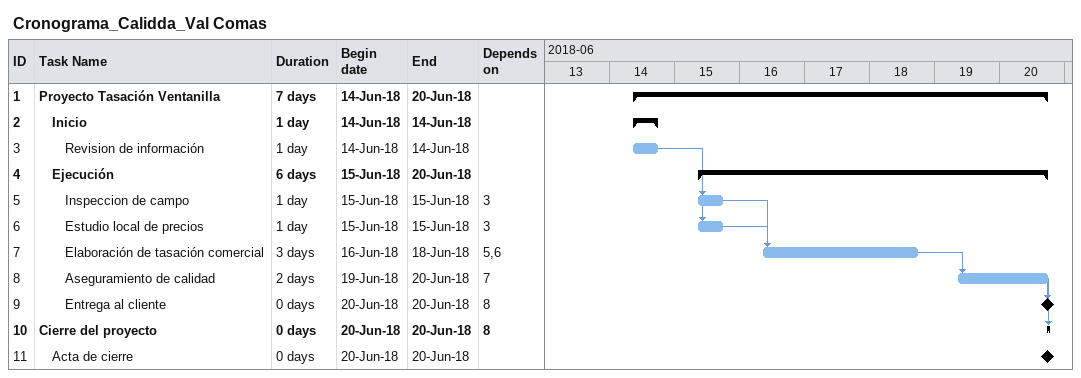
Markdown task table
Cronograma_Calidda_Val Comas

| ID | Level | Task | Duration | Start | Finish | Predecessors |
|---|---|---|---|---|---|---|
| 1 | 1 | **Proyecto Tasación Ventanilla** | 7d | 2018-06-14 | 2018-06-20 |  |
| 2 | 2 | **Inicio** | 1d | 2018-06-14 | 2018-06-14 |  |
| 3 | 3 | Revision de información | 1d | 2018-06-14 | 2018-06-14 |  |
| 4 | 2 | **Ejecución** | 6d | 2018-06-15 | 2018-06-20 |  |
| 5 | 3 | Inspeccion de campo | 1d | 2018-06-15 | 2018-06-15 | 3 |
| 6 | 3 | Estudio local de precios | 1d | 2018-06-15 | 2018-06-15 | 3 |
| 7 | 3 | Elaboración de tasación comercial | 3d | 2018-06-16 | 2018-06-18 | 5, 6 |
| 8 | 3 | Aseguramiento de calidad | 2d | 2018-06-19 | 2018-06-20 | 7 |
| 9 | 3 | Entrega al cliente | 0d | 2018-06-20 | 2018-06-20 | 8 |
| 10 | 1 | **Cierre del proyecto** | 0d | 2018-06-20 | 2018-06-20 | 8 |
| 11 | 2 | Acta de cierre | 0d | 2018-06-20 | 2018-06-20 |  |
